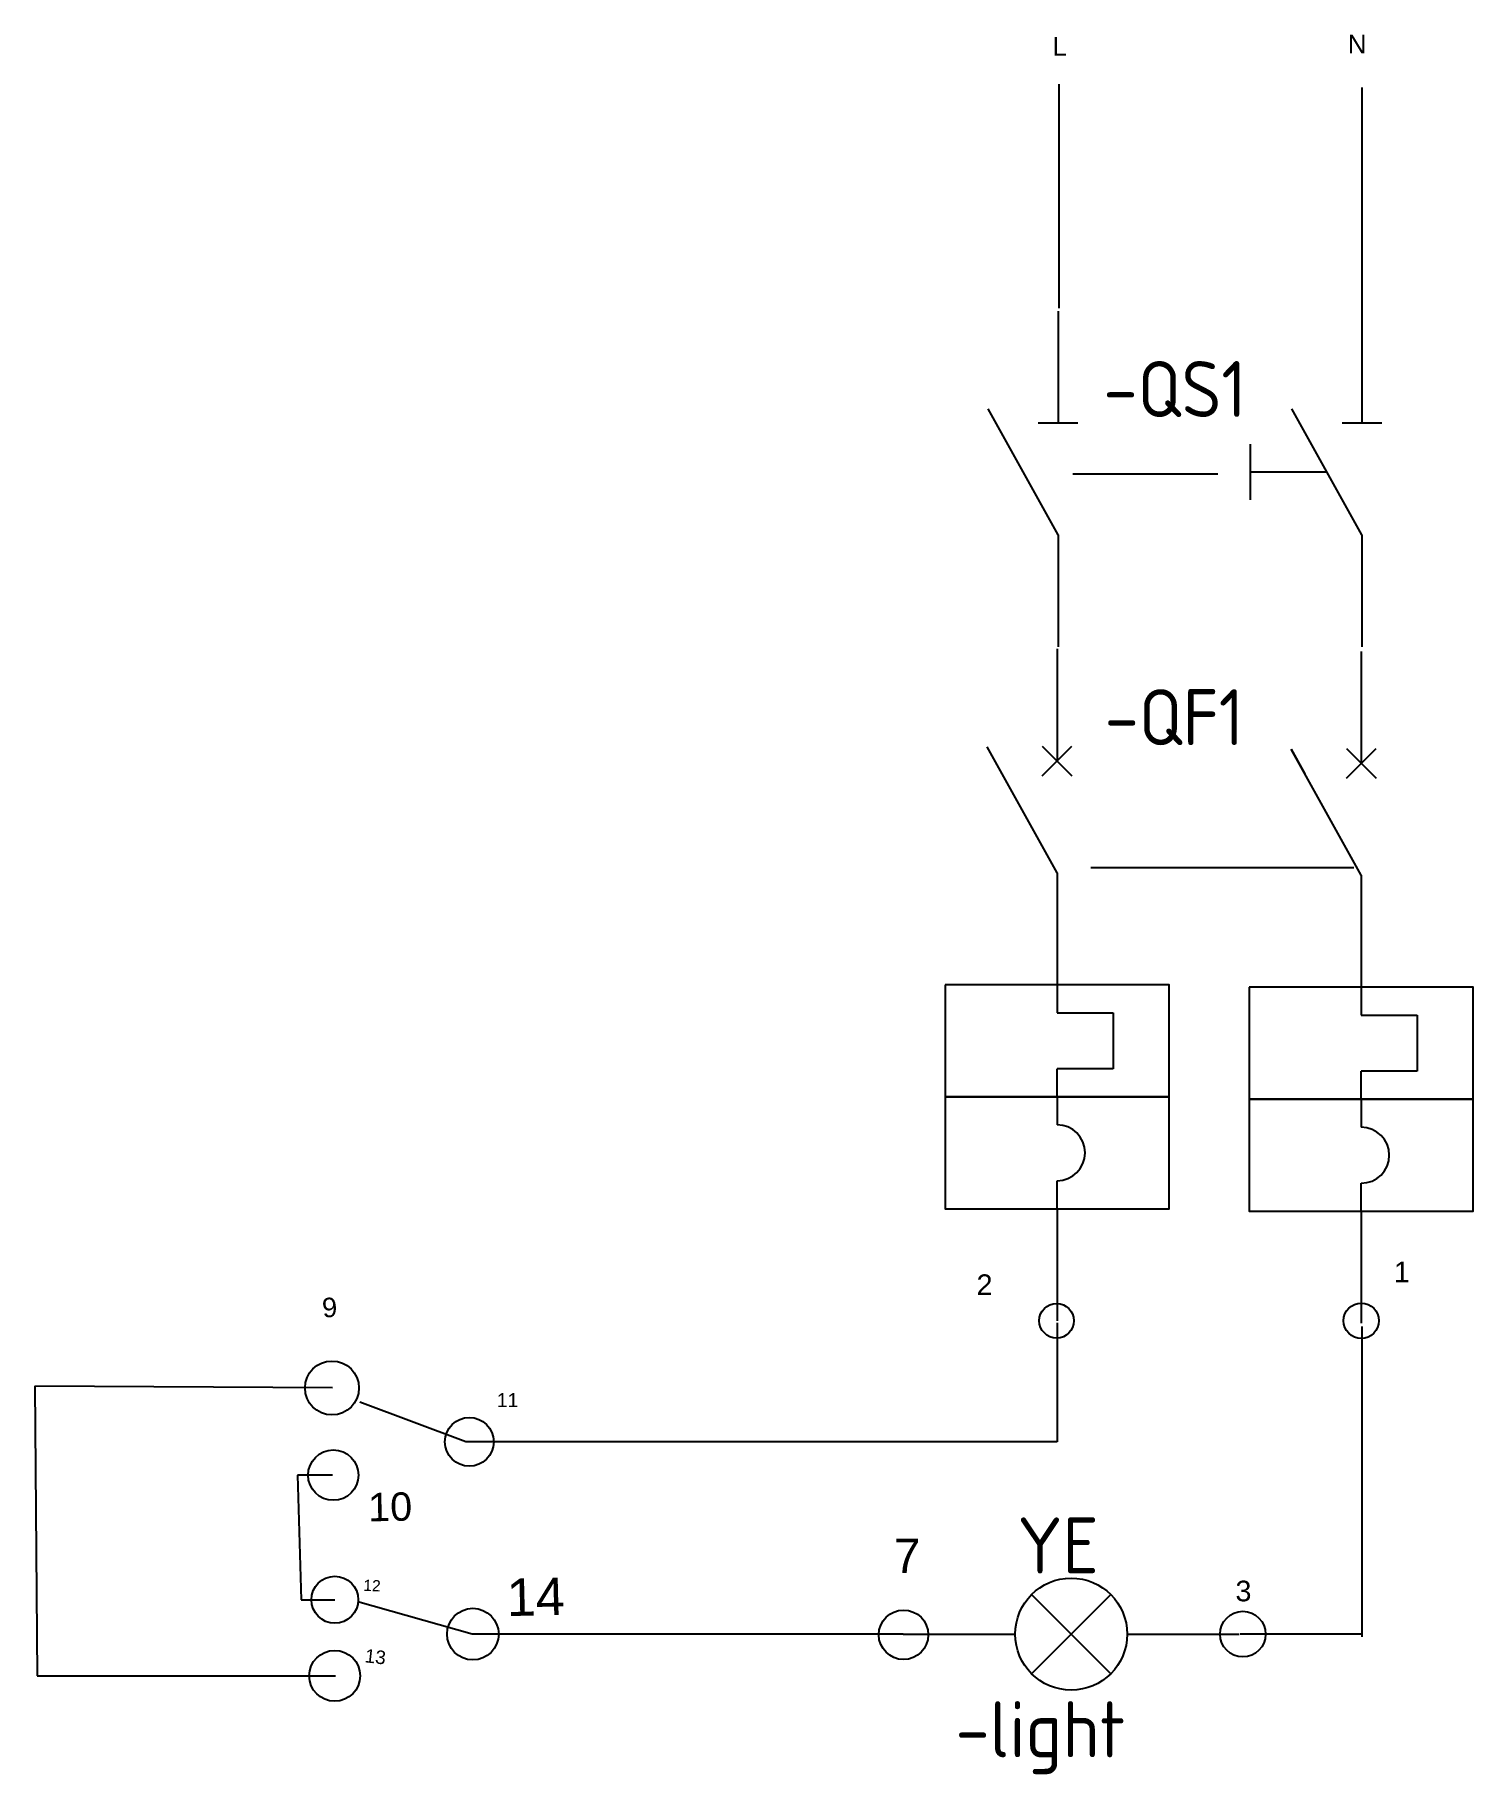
# Model space of a CAD drawing. Header units: millimetres. Extents: x 857.6 to 884.7, y 3244.4 to 3252.5.
# Drawn here: x 857.56 to 863.99, y 3244.7 to 3252.46 of the extents above.
import ezdxf
from ezdxf.enums import TextEntityAlignment as Align

# ---------------------------------------------------------------- set-up
doc = ezdxf.new("R2010")
doc.units = ezdxf.units.MM
doc.header["$MEASUREMENT"] = 0
for name, color, linetype in [('LINK', 9, 'Continuous'), ('MISC', 2, 'Continuous'), ('PSYMS', 7, 'Continuous'), ('SYMS', 7, 'Continuous'), ('TAGS', 51, 'Continuous')]:
    doc.layers.add(name, color=color, linetype=linetype)
doc.styles.get("Standard").update_dxf_attribs({"font": 'arial.ttf'})
doc.styles.add('WD_IEC', font='isocp2.shx', dxfattribs={"width": 0.9})

# ---------------------------------------------------------------- blocks, each defined once
blk = doc.blocks.new('VDS11Q65')
for p, q in [((0, 7.5), (0, 2.5)), ((0, -2.5), (-3.125, 3.125)), ((-0.884, 2.5), (0.884, 2.5)), ((-5, 1.562), (-5, -0.938)), ((-5, 0.312), (-1.562, 0.312)), ((0, -2.5), (0, -7.5))]:
    blk.add_line(p, q)
at = {"style": 'WD_IEC'}
for tag, p in [('INST', (-8, 10.504)), ('LOC', (-8, 7.004)), ('TAG1', (-8, 2.766)), ('RATING1', (-8, -6.35)), ('DESC1', (-8, -14.35)), ('DESC2', (-8, -17.85)), ('DESC3', (-8, -21.35))]:
    blk.add_attdef(tag, text='', height=2.5, dxfattribs=at).set_placement(p, align=Align.RIGHT)
at = {"style": 'WD_IEC', "flags": 1}
for tag, p, height in [('X2TERM01', (0, 7.5), 0.32), ('MFG', (2.75, 6.5), 1.5), ('CAT', (2.75, 4), 1.5), ('X4LINK', (-6.422, 0), 0.32), ('X1LINK', (-0.5, 0), 0.32), ('X8TERM02', (0, -7.5), 0.32), ('ASSYCODE', (1, -9), 1), ('FAMILY', (1, -10.5), 1), ('CATDESC', (1, -12), 1), ('CONTACT', (1, -13.5), 1)]:
    blk.add_attdef(tag, p, '', height=height, dxfattribs=at)
at = {"style": 'WD_IEC'}
blk.add_attdef('TERM01', text='', height=2, rotation=90, dxfattribs=at).set_placement((-1, 7.5), align=Align.RIGHT)
blk.add_attdef('TERM02', (-1, -7.5), '', height=2, rotation=90, dxfattribs=at)
at = {"lineweight": 15, "style": 'WD_IEC'}
blk.add_attdef('XREF', text='', height=2.5, dxfattribs=at).set_placement((-8, -10.35), align=Align.RIGHT)
blk = doc.blocks.new('VDS21Q65')
for p, q in [((0, 7.5), (0, 2.5)), ((0, -2.5), (-3.125, 3.125)), ((-0.884, 2.5), (0.884, 2.5)), ((0, -2.5), (0, -7.5))]:
    blk.add_line(p, q)
at = {"style": 'WD_IEC'}
for tag, p in [('INST', (-7.299, 9.141)), ('LOC', (-7.299, 5.641)), ('TAG2', (-7.299, 1.402)), ('RATING1', (-8, -6.662)), ('DESC1', (-8, -14.662)), ('DESC2', (-8, -18.162)), ('DESC3', (-8, -21.662))]:
    blk.add_attdef(tag, text='', height=2.5, dxfattribs=at).set_placement(p, align=Align.RIGHT)
at = {"style": 'WD_IEC', "flags": 1}
for tag, p, height in [('X2TERM01', (0, 7.5), 0.32), ('X4LINK', (-3.285, 0), 0.32), ('X1LINK', (-0.5, 0), 0.32), ('X8TERM02', (0, -7.5), 0.32), ('FAMILY', (1, -10.812), 1), ('CONTACT', (1, -13.812), 1)]:
    blk.add_attdef(tag, p, '', height=height, dxfattribs=at)
at = {"style": 'WD_IEC'}
blk.add_attdef('TERM01', text='', height=2, rotation=90, dxfattribs=at).set_placement((-1, 7.5), align=Align.RIGHT)
blk.add_attdef('TERM02', (-1, -7.5), '', height=2, rotation=90, dxfattribs=at)
at = {"lineweight": 15, "style": 'WD_IEC'}
blk.add_attdef('XREF', text='', height=2.5, dxfattribs=at).set_placement((-8, -10.662), align=Align.RIGHT)
blk = doc.blocks.new('VCB11Q9')
for p, q in [((0, 7.5), (0, 2.5)), ((0, -2.5), (-3.125, 3.125)), ((-0.663, 1.837), (0.663, 3.163)), ((-0.663, 3.163), (0.663, 1.837)), ((0, -2.5), (0, -7.5)), ((0, -7.5), (0, -8.75)), ((0, -8.75), (2.5, -8.75)), ((2.5, -8.75), (2.5, -11.25)), ((0, -12.5), (0, -11.25)), ((2.5, -11.25), (0, -11.25)), ((0, -12.5), (0, -13.75)), ((0, -17.5), (0, -16.25)), ((0, -17.5), (0, -22.5))]:
    blk.add_line(p, q)
for points in [[(-5, -7.5), (-5, -12.5), (5, -12.5), (5, -7.5)], [(-5, -12.5), (-5, -17.5), (5, -17.5), (5, -12.5)]]:
    blk.add_lwpolyline(points, close=True)
blk.add_arc((0, -15), 1.25, 270, 90)
at = {"style": 'WD_IEC'}
for tag, height, p in [('INST', 2.7, (-5.108, 11.444)), ('LOC', 2.7, (-5.108, 7.944)), ('TAG1', 2.5, (-5.108, 3.615)), ('RATING1', 2.5, (-7.621, -2.703)), ('DESC1', 2.7, (-7.62, -15.052)), ('DESC2', 2.7, (-6.834, -19.052)), ('DESC3', 2.7, (-6.834, -23.052))]:
    blk.add_attdef(tag, text='', height=height, dxfattribs=at).set_placement(p, align=Align.RIGHT)
at = {"style": 'WD_IEC', "flags": 1}
for tag, p, height in [('X2TERM01', (0, 7.5), 0.32), ('X4LINK', (-2.15, -0.05), 0.32), ('X1LINK', (0.024, -0.05), 0.32), ('CONTACT', (-5.15, -7.55), 1), ('COMMON', (-3.9, -8.8), 1), ('ASSYCODE', (0.694, -18.773), 1), ('FAMILY', (0.694, -20.273), 1), ('CATDESC', (0.694, -21.773), 1), ('X8TERM02', (0, -22.5), 0.32)]:
    blk.add_attdef(tag, p, '', height=height, dxfattribs=at)
at = {"style": 'WD_IEC'}
blk.add_attdef('TERM01', text='', height=2, rotation=90, dxfattribs=at).set_placement((-1, 7.5), align=Align.RIGHT)
at = {"style": 'WD_IEC', "flags": 9}
for tag, p in [('MFG', (7.807, 5.442)), ('CAT', (7.807, 2.942))]:
    blk.add_attdef(tag, text='', height=1.5, dxfattribs=at).set_placement(p, align=Align.RIGHT)
at = {"lineweight": 15, "style": 'WD_IEC'}
blk.add_attdef('XREF', text='', height=2.5, dxfattribs=at).set_placement((-7.64, -5.947), align=Align.RIGHT)
at = {"style": 'WD_IEC'}
blk.add_attdef('TERM02', (-1, -22.5), '', height=2, rotation=90, dxfattribs=at)
blk = doc.blocks.new('VCB21Q9')
for p, q in [((0, 7.5), (0, 2.5)), ((0, -2.5), (-3.125, 3.125)), ((-3.125, 3.125), (-2.518, 2.032)), ((-0.663, 1.837), (0.663, 3.163)), ((-0.663, 3.163), (0.663, 1.837)), ((0, -2.5), (0, -7.5)), ((0, -7.5), (0, -8.75)), ((0, -8.75), (2.5, -8.75)), ((2.5, -8.75), (2.5, -11.25)), ((0, -12.5), (0, -11.25)), ((2.5, -11.25), (0, -11.25)), ((0, -12.5), (0, -13.75)), ((0, -17.5), (0, -16.25)), ((0, -17.5), (0, -22.5))]:
    blk.add_line(p, q)
for points in [[(-5, -7.5), (-5, -12.5), (5, -12.5), (5, -7.5)], [(-5, -12.5), (-5, -17.5), (5, -17.5), (5, -12.5)]]:
    blk.add_lwpolyline(points, close=True)
blk.add_arc((0, -15), 1.25, 270, 90)
at = {"style": 'WD_IEC'}
for tag, height, p in [('INST', 2.7, (-5.269, 11.724)), ('LOC', 2.7, (-5.269, 8.224)), ('TAG2', 2.5, (-5.269, 3.896)), ('DESC1', 2.7, (-8.621, -12.976)), ('DESC2', 2.7, (-7.835, -16.976)), ('DESC3', 2.7, (-7.835, -20.976))]:
    blk.add_attdef(tag, text='', height=height, dxfattribs=at).set_placement(p, align=Align.RIGHT)
at = {"style": 'WD_IEC', "flags": 1}
for tag, p, height in [('X2TERM01', (0, 7.5), 0.32), ('X4LINK', (-2.15, -0.05), 0.32), ('X1LINK', (-0.126, -0.05), 0.32), ('CONTACT', (-5.15, -7.55), 1), ('FAMILY', (0.694, -20.273), 1), ('X8TERM02', (0, -22.5), 0.32)]:
    blk.add_attdef(tag, p, '', height=height, dxfattribs=at)
at = {"style": 'WD_IEC'}
blk.add_attdef('TERM01', text='', height=2, rotation=90, dxfattribs=at).set_placement((-1, 7.5), align=Align.RIGHT)
at = {"lineweight": 15, "style": 'WD_IEC'}
blk.add_attdef('XREF', text='', height=2.5, dxfattribs=at).set_placement((-5.269, 0.308), align=Align.RIGHT)
at = {"style": 'WD_IEC', "flags": 1}
blk.add_attdef('RATING1', text='', height=2.5, dxfattribs=at).set_placement((-8.417, -9.549), align=Align.RIGHT)
at = {"style": 'WD_IEC'}
blk.add_attdef('TERM02', (-1, -22.5), '', height=2, rotation=90, dxfattribs=at)
blk = doc.blocks.new('VLT1Y')
for p, q in [((0, 7.5), (0, 2.5)), ((-1.768, -1.768), (1.768, 1.768)), ((1.768, -1.768), (-1.768, 1.768)), ((0, -2.5), (0, -7.5))]:
    blk.add_line(p, q)
blk.add_circle((0, 0), 2.5)
at = {"style": 'WD_IEC'}
for tag, p in [('INST', (-5.5, 10.25)), ('LOC', (-5.5, 6.75)), ('TAG1', (-5.5, 3.25)), ('DESC1', (-5.5, -6.35)), ('DESC2', (-5.5, -9.85)), ('DESC3', (-5.5, -13.35))]:
    blk.add_attdef(tag, text='', height=2.5, dxfattribs=at).set_placement(p, align=Align.RIGHT)
at = {"style": 'WD_IEC', "flags": 1}
for tag, p, height in [('X2TERM01', (0, 7.5), 0.32), ('X4LINK', (-3, 0), 0.32), ('X1LINK', (3, 0), 0.32), ('ASSYCODE', (1, -4), 1), ('FAMILY', (1, -5.5), 1), ('CATDESC', (1, -7), 1), ('X8TERM02', (0, -7.5), 0.32)]:
    blk.add_attdef(tag, p, '', height=height, dxfattribs=at)
at = {"style": 'WD_IEC'}
blk.add_attdef('TERM01', text='', height=2, rotation=90, dxfattribs=at).set_placement((-1, 7.5), align=Align.RIGHT)
at = {"style": 'WD_IEC', "flags": 9}
for tag, p in [('MFG', (-6, -0.25)), ('CAT', (-6, -2.75))]:
    blk.add_attdef(tag, text='', height=1.5, dxfattribs=at).set_placement(p, align=Align.RIGHT)
at = {"lineweight": 13, "style": 'WD_IEC'}
blk.add_attdef('COLOR', text='', height=2.5, dxfattribs=at).set_placement((3.75, 0), align=Align.MIDDLE_LEFT)
at = {"style": 'WD_IEC'}
blk.add_attdef('TERM02', (-1, -7.5), '', height=2, rotation=90, dxfattribs=at)
at = {"lineweight": 15, "style": 'WD_IEC'}
for tag, p in [('XREF', (-5.5, -18)), ('WDTAGALT', (-5.5, -21.5))]:
    blk.add_attdef(tag, text='', height=2.5, dxfattribs=at).set_placement(p, align=Align.RIGHT)

msp = doc.modelspace()

# ---------------------------------------------------------------- linework, layer by layer
for p, q in [((862.1359, 3252.2432), (862.1359, 3251.2432)), ((863.4902, 3252.2285), (863.4902, 3251.2302)), ((862.1285, 3246.7123), (862.1285, 3246.1808)), ((863.4897, 3246.696), (863.4897, 3245.3097)), ((862.1285, 3246.1808), (859.4881, 3246.1808)), ((863.4897, 3245.3222), (862.9463, 3245.3222))]:
    msp.add_line(p, q)
for centre, radius in [((862.1266, 3246.7216), 0.0774), ((863.487, 3246.7216), 0.0789), ((862.9582, 3245.3222), 0.1018)]:
    msp.add_circle(centre, radius)
at = {"layer": 'LINK'}
for points in [[(862.199, 3250.5027), (862.8471, 3250.5027)], [(862.2787, 3248.7458), (863.4539, 3248.7458)]]:
    msp.add_lwpolyline(points, dxfattribs=at)
at = {"layer": 'PSYMS'}
for p, q in [((858.8925, 3246.4214), (857.5633, 3246.4296)), ((857.5633, 3246.4296), (857.5738, 3245.1359)), ((859.488, 3246.1808), (859.0153, 3246.3587)), ((858.893, 3246.0321), (858.7363, 3246.0321)), ((858.7363, 3246.0321), (858.753, 3245.4757)), ((858.753, 3245.4757), (858.903, 3245.4757)), ((859.5163, 3245.3222), (859.0063, 3245.4657)), ((861.4417, 3245.3222), (859.5163, 3245.3222)), ((857.5738, 3245.1359), (858.9059, 3245.1359))]:
    msp.add_line(p, q, dxfattribs=at)
for centre, radius in [((858.8905, 3246.4214), 0.1203), ((859.5038, 3246.1808), 0.1088), ((858.8963, 3246.0321), 0.1124), ((858.903, 3245.4757), 0.1046), ((859.5196, 3245.3222), 0.1153), ((861.4429, 3245.3192), 0.1104), ((858.9026, 3245.1359), 0.1137)]:
    msp.add_circle(centre, radius, dxfattribs=at)

# ---------------------------------------------------------------- block references
at = {"layer": 'SYMS', "xscale": 0.1, "yscale": 0.1, "zscale": 0.1}
for name, p in [('VDS21Q65', (862.1332, 3250.4802)), ('VCB21Q9', (863.487, 3248.9606))]:
    msp.add_blockref(name, p, dxfattribs=at)
at = {"layer": 'SYMS'}
ref = msp.add_blockref('VDS11Q65', (863.4902, 3250.4802), dxfattribs=dict(at, xscale=0.1, yscale=0.1, zscale=0.1))
ref.add_attrib('TAG1', '-QS1', dxfattribs={"layer": 'TAGS', "height": 0.25, "style": 'WD_IEC'}).set_placement((862.9745, 3250.7568), align=Align.RIGHT)
ref = msp.add_blockref('VCB11Q9', (862.1285, 3248.9716), dxfattribs=dict(at, xscale=0.1, yscale=0.1, zscale=0.1))
ref.add_attrib('TAG1', '-QF1', dxfattribs={"layer": 'TAGS', "height": 0.25, "style": 'WD_IEC'}).set_placement((862.9634, 3249.2916), align=Align.RIGHT)
ref = msp.add_blockref('VLT1Y', (862.1917, 3245.3222), dxfattribs=dict(at, xscale=0.1, yscale=0.1, zscale=0.1, rotation=90))
ref.add_attrib('COLOR', 'YE', dxfattribs={"layer": 'MISC', "lineweight": 13, "height": 0.25, "style": 'WD_IEC'}).set_placement((861.9511, 3245.7182), align=Align.MIDDLE_LEFT)
ref.add_attrib('TAG1', '-light', dxfattribs={"layer": 'TAGS', "height": 0.25, "style": 'WD_IEC'}).set_placement((862.4325, 3244.7722), align=Align.RIGHT)

# ---------------------------------------------------------------- texts
for s, height, p in [('L', 0.0833, (862.108, 3252.3706)), ('N', 0.0833, (863.4265, 3252.3803)), ('1', 0.0923, (863.6322, 3246.8933)), ('2', 0.0923, (861.7689, 3246.8362)), ('3', 0.0921, (862.9251, 3245.4687))]:
    msp.add_text(s, height=height).set_placement(p)
at = {"layer": 'PSYMS'}
for s, height, rotation, p in [('9', 0.087, 4.18706, (858.8495, 3246.7352)), ('11', 0.06217, 359.99993, (859.6264, 3246.3362)), ('10', 0.12666, 1.12389, (859.053, 3245.8255)), ('14', 0.16666, 1.43284, (859.673, 3245.4024)), ('12', 0.05, 357.7082, (859.0296, 3245.5157)), ('13', 0.06009, 353.65653, (859.0347, 3245.1967))]:
    msp.add_text(s, height=height, rotation=rotation, dxfattribs=at).set_placement(p)
msp.add_text('7', height=0.1535, dxfattribs=at).set_placement((861.3996, 3245.5957))

doc.saveas('drawing.dxf')
